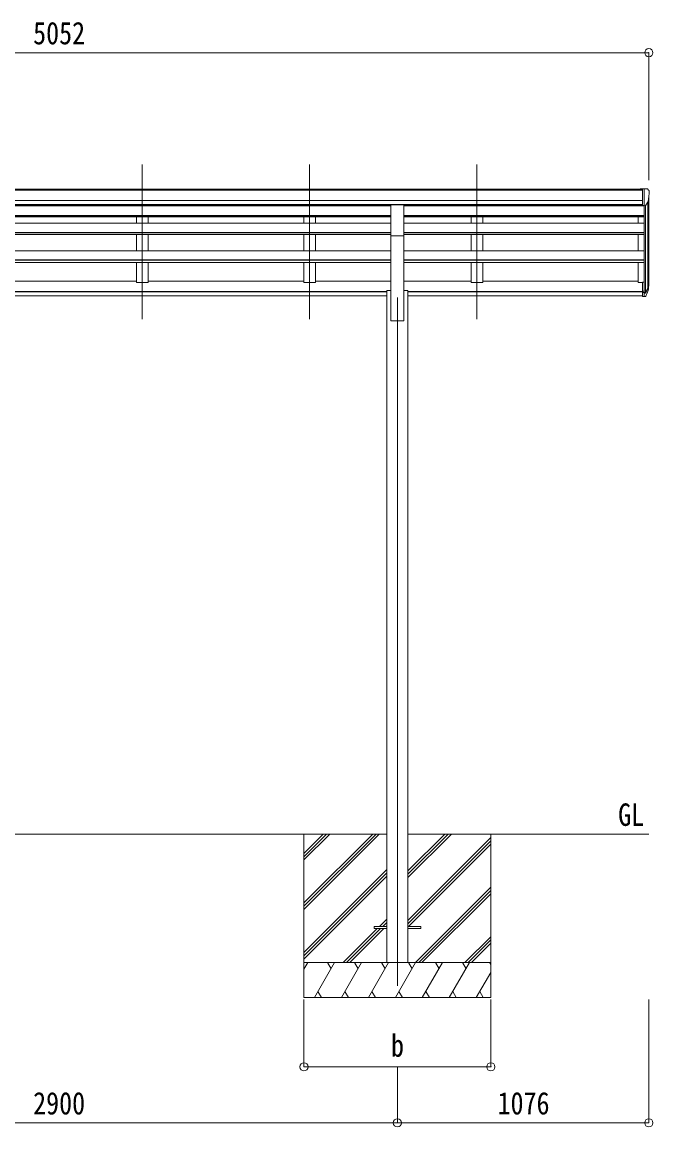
# Model space of a CAD drawing. Units: millimetres at full size. Extents: x -9783 to 33612, y -6828 to 11398.
# Drawn here: x 17386 to 20086, y -3952 to 781 of the extents above; entities that cross this region are included whole.
import ezdxf
from ezdxf.enums import TextEntityAlignment as Align

# ---------------------------------------------------------------- set-up
doc = ezdxf.new("R2010")
doc.units = ezdxf.units.MM
doc.header["$LTSCALE"] = 35
doc.header["$PDMODE"] = 32
doc.header["$PDSIZE"] = 35
for name, color, linetype, lineweight in [('0-0_0', 7, 'Continuous', 9), ('0-1_本体', 4, 'Continuous', 9), ('0-2_部品', 7, 'Continuous', 9), ('0-8_PARTS2', 6, 'Continuous', 9), ('0-A_寸法', 6, 'Continuous', 9)]:
    doc.layers.add(name, color=color, linetype=linetype, lineweight=lineweight)
doc.styles.add('ＭＳ ゴシック', font='')
doc.styles.get('ＭＳ ゴシック').set_extended_font_data('MS Gothic')

msp = doc.modelspace()

# ---------------------------------------------------------------- linework, layer by layer
at = {"layer": '0-0_0'}
for p, q in [((16138.16, -2698.21), (18947.76, -2698.21)), ((18592.96, -2698.21), (18592.96, -3398.21)), ((18592.96, -2992.38), (18887.14, -2698.21)), ((18592.96, -3006.52), (18901.28, -2698.21)), ((18592.96, -3020.67), (18915.42, -2698.21)), ((18592.96, -2808.54), (18703.29, -2698.21)), ((18592.96, -2794.39), (18689.15, -2698.21)), ((18592.96, -2780.25), (18675.01, -2698.21)), ((19038.16, -2698.21), (20068.96, -2698.21)), ((19038.16, -2883.84), (19223.79, -2698.21)), ((19038.16, -2869.69), (19209.65, -2698.21)), ((19038.16, -2855.55), (19195.51, -2698.21)), ((19038.16, -3067.68), (19392.96, -2712.89)), ((19038.16, -3081.82), (19392.96, -2727.03)), ((19040.42, -3093.71), (19392.96, -2741.17)), ((19392.96, -2698.21), (19392.96, -3398.21)), ((18592.96, -3204.51), (18947.76, -2849.72)), ((18592.96, -3218.66), (18947.76, -2863.86)), ((18592.96, -3232.8), (18947.76, -2878)), ((19069.77, -3248.21), (19392.96, -2925.02)), ((19083.91, -3248.21), (19392.96, -2939.16)), ((19098.05, -3248.21), (19392.96, -2953.3)), ((18915.9, -3093.71), (18947.76, -3061.85)), ((18930.04, -3093.71), (18947.76, -3075.99)), ((18761.4, -3248.21), (18906.9, -3102.71)), ((18775.54, -3248.21), (18921.04, -3102.71)), ((18789.68, -3248.21), (18935.18, -3102.71)), ((18944.18, -3093.71), (18947.76, -3090.13)), ((19281.9, -3248.21), (19392.96, -3137.15)), ((19296.04, -3248.21), (19392.96, -3151.29)), ((19310.18, -3248.21), (19392.96, -3165.43)), ((19392.96, -3248.21), (18592.96, -3248.21)), ((18592.96, -3275.71), (18608.84, -3248.21)), ((18637.7, -3398.21), (18724.31, -3248.21)), ((18709.31, -3274.19), (18694.31, -3248.2)), ((18753.17, -3398.2), (18839.78, -3248.21)), ((18824.78, -3274.19), (18809.77, -3248.21)), ((18868.64, -3398.21), (18955.25, -3248.21)), ((18940.25, -3274.19), (18925.25, -3248.21)), ((18984.11, -3398.21), (19070.72, -3248.21)), ((19055.72, -3274.19), (19040.72, -3248.2)), ((19099.58, -3398.21), (19186.19, -3248.21)), ((19171.19, -3274.19), (19156.19, -3248.21)), ((19215.05, -3398.21), (19301.66, -3248.21)), ((19271.66, -3248.21), (19286.66, -3274.19)), ((19387.13, -3248.21), (19392.96, -3258.31)), ((19330.52, -3398.21), (19392.96, -3290.07)), ((18592.96, -3398.21), (19392.96, -3398.21)), ((18652.7, -3372.23), (18667.7, -3398.21)), ((18768.17, -3372.23), (18783.17, -3398.2)), ((18883.64, -3372.22), (18898.64, -3398.21)), ((18999.11, -3372.23), (19014.11, -3398.21)), ((19114.58, -3372.23), (19129.58, -3398.21)), ((19230.05, -3372.23), (19245.05, -3398.21)), ((19345.52, -3372.23), (19360.52, -3398.21))]:
    msp.add_line(p, q, dxfattribs=at)
at = {"layer": '0-1_本体'}
for p, q in [((15043.46, 65.92), (20042.46, 65.92)), ((15043.46, 60.57), (20042.46, 60.57)), ((15043.46, 17.04), (20042.46, 17.03)), ((20064.67, 10.36), (20064.67, -359.35)), ((20068.96, -335.08), (20068.96, 29.16)), ((15043.46, -0.63), (20042.46, -0.63)), ((16120.46, -3.01), (18965.46, -3.01)), ((16120.46, -5.47), (18965.46, -5.47)), ((17875.96, -3.01), (17875.96, -5.47)), ((17925.96, -3.01), (17925.96, -5.47)), ((18591.96, -3.01), (18591.96, -5.47)), ((18641.96, -3.01), (18641.96, -5.47)), ((19020.46, -3.13), (20042.46, -3.13)), ((19020.46, -5.47), (20048.96, -5.47)), ((19307.96, -3.01), (19307.96, -5.47)), ((19357.96, -3.01), (19357.96, -5.47)), ((20048.96, -5.47), (20048.96, -332.91)), ((20054.96, -4.99), (20054.96, -377.35)), ((16120.46, -47.67), (18965.46, -47.67)), ((16120.46, -49.06), (18965.46, -49.06)), ((16120.46, -52.75), (18965.46, -52.75)), ((16120.46, -80), (18965.46, -80)), ((17875.96, -52.75), (17875.96, -80)), ((17925.96, -52.75), (17925.96, -80)), ((18591.96, -52.75), (18591.96, -80)), ((18641.96, -52.75), (18641.96, -80)), ((19020.46, -47.67), (20048.96, -47.67)), ((19020.46, -49.06), (20048.96, -49.06)), ((19020.46, -52.75), (20048.96, -52.75)), ((19020.46, -80), (20048.96, -80)), ((19307.96, -52.75), (19307.96, -80)), ((19357.96, -52.75), (19357.96, -80)), ((20023.96, -80), (20023.96, -52.75)), ((16120.46, -120.73), (18965.46, -120.73)), ((16120.46, -122.21), (18965.46, -122.21)), ((16120.46, -129.02), (18965.46, -129.02)), ((17875.96, -129.02), (17875.96, -198.51)), ((17925.96, -129.02), (17925.96, -198.51)), ((18591.96, -129.02), (18591.96, -198.51)), ((18641.96, -129.02), (18641.96, -198.51)), ((18965.46, -498.21), (18965.46, -134.26)), ((19020.46, -120.73), (20048.96, -120.73)), ((19020.46, -122.21), (20048.96, -122.21)), ((19020.46, -129.02), (20048.96, -129.02)), ((19020.46, -498.21), (19020.46, -134.26)), ((19307.96, -129.02), (19307.96, -198.51)), ((19357.96, -129.02), (19357.96, -198.51)), ((20023.96, -198.51), (20023.96, -129.02)), ((16120.46, -198.51), (18965.46, -198.51)), ((19020.46, -198.51), (20048.96, -198.51)), ((16120.46, -237.82), (18965.46, -237.82)), ((16120.46, -239.31), (18965.46, -239.31)), ((16120.46, -248.78), (18965.46, -248.78)), ((17875.96, -248.78), (17875.96, -333.74)), ((18591.96, -248.78), (18591.96, -333.74)), ((19020.46, -237.82), (20048.96, -237.82)), ((19020.46, -239.31), (20048.96, -239.31)), ((19020.46, -248.78), (20048.96, -248.78)), ((19307.96, -248.78), (19307.96, -333.74)), ((20023.96, -333.74), (20023.96, -248.78)), ((17209.96, -328.94), (17875.96, -328.94)), ((17925.96, -328.94), (18591.96, -328.94)), ((18641.96, -328.94), (18965.46, -328.94)), ((19020.46, -328.94), (19307.96, -328.94)), ((19357.96, -328.94), (20023.96, -328.94)), ((16137.96, -373.24), (18947.96, -373.24)), ((16137.96, -374.62), (18947.96, -374.62)), ((18947.96, -368.21), (18965.46, -368.21)), ((18947.96, -368.21), (18947.96, -3248.21)), ((19020.46, -368.21), (19037.96, -368.21)), ((19037.96, -368.21), (19037.96, -3248.21)), ((19037.96, -373.24), (20042.46, -373.24)), ((19037.96, -374.62), (20042.46, -374.62)), ((20042.46, -333.74), (20023.96, -333.74)), ((16137.96, -391.8), (18947.96, -391.8)), ((19037.96, -391.8), (20042.46, -391.8)), ((18965.46, -498.21), (19020.46, -498.21))]:
    msp.add_line(p, q, dxfattribs=at)
for points in [[(17925.96, -248.78), (17925.96, -333.74), (17875.96, -333.74)], [(18641.96, -248.78), (18641.96, -333.74), (18591.96, -333.74)], [(19357.96, -248.78), (19357.96, -333.74), (19307.96, -333.74)]]:
    msp.add_lwpolyline(points, dxfattribs=at)
at = {"layer": '0-2_部品'}
for p, q in [((20042.46, 67.52), (20032.46, 67.43)), ((20032.46, 65.92), (20032.46, 67.43)), ((20042.46, -4.47), (20042.46, 67.52)), ((20060.96, 67.52), (20042.46, 67.52)), ((20048.96, -5.47), (20048.96, 67.52)), ((20060.96, 67.52), (20063.29, 67.38)), ((20064.05, 66.95), (20068.12, 61.14)), ((20070.96, 58.15), (20070.96, 57.52)), ((20056.58, -3.65), (20065.86, 12.41)), ((18965.46, -2.35), (19020.46, -2.35)), ((18965.46, -134.42), (18965.46, -2.35)), ((19020.46, -134.42), (19020.46, -2.35)), ((20042.46, -4.47), (20048.96, -4.47)), ((20048.96, -5.47), (20054.17, -5.15)), ((18965.46, -134.42), (19020.46, -134.42)), ((20042.46, -332.91), (20042.46, -393.97)), ((20042.46, -332.91), (20048.96, -332.91)), ((20042.46, -371.22), (20048.96, -371.22)), ((20042.46, -376.62), (20048.96, -376.62)), ((20048.96, -332.91), (20048.96, -394.79)), ((20048.96, -377.62), (20054.09, -377.62)), ((20055.39, -376.87), (20065.15, -358.46)), ((20066.57, -358.95), (20056.4, -378.12)), ((20063.98, -375.81), (20056.4, -393.29)), ((20042.46, -393.97), (20048.96, -393.97)), ((20048.96, -379.62), (20053.8, -379.62)), ((20048.96, -394.79), (20053.8, -394.79))]:
    msp.add_line(p, q, dxfattribs=at)
at = {"layer": '0-2_部品', "color": 4}
for p, q in [((18893.16, -3093.71), (18893.16, -3102.71)), ((18947.96, -3093.71), (18893.16, -3093.71)), ((18947.96, -3102.71), (18893.16, -3102.71)), ((19092.76, -3093.71), (19037.96, -3093.71))]:
    msp.add_line(p, q, dxfattribs=at)
msp.add_lwpolyline([(19092.76, -3093.71), (19092.76, -3102.71), (19037.96, -3102.71)], dxfattribs=at)
at = {"layer": '0-2_部品'}
for centre, radius, start, end in [((20063.23, 66.38), 1, 35, 86.5), ((19868.96, 57.52), 202, 347.09739, 0), ((20067.96, 58.15), 3, 0, 87), ((20053.98, -2.15), 3, 273.5, 330), ((19981.01, -332.5), 88.05, 342.78929, 2.77608), ((19980.3, -336.78), 89.07, 345.58812, 5.50424), ((20053.8, -376.62), 3, 270, 330), ((20054.09, -376.12), 1.5, 270, 330), ((19935.74, -339.73), 133.22, 344.28698, 356.72013), ((20053.8, -391.79), 3, 270, 330)]:
    msp.add_arc(centre, radius, start, end, dxfattribs=at)
at = {"layer": '0-8_PARTS2', "color": 2}
for p, q in [((17900.96, -492), (17900.96, 170.52)), ((18616.96, -492), (18616.96, 170.52)), ((19332.96, -492), (19332.96, 170.52)), ((18992.96, -398.21), (18992.96, -3348.21))]:
    msp.add_line(p, q, dxfattribs=at)
at = {"layer": '0-A_寸法'}
for p, q in [((15016.96, 650.15), (20068.96, 650.15)), ((20068.96, 650.15), (20068.96, 104.53)), ((18592.96, -3694.59), (18592.96, -3405.62)), ((19392.96, -3694.59), (19392.96, -3405.62)), ((20068.96, -3934.57), (20068.96, -3405.62)), ((18592.96, -3694.59), (19392.96, -3694.59)), ((18992.96, -3934.57), (18992.96, -3694.59)), ((16092.96, -3934.57), (18992.96, -3934.57)), ((18992.96, -3934.57), (20068.96, -3934.57))]:
    msp.add_line(p, q, dxfattribs=at)
for p in [(20068.96, 650.15), (18592.96, -3694.59), (19392.96, -3694.59), (18992.96, -3934.57), (20068.96, -3934.57)]:
    msp.add_point(p, dxfattribs=at)

# ---------------------------------------------------------------- texts
at = {"layer": '0-0_0', "style": 'ＭＳ ゴシック', "width": 0.85}
msp.add_text('GL', height=96.22, dxfattribs=at).set_placement((19937.73, -2691.27), align=Align.BOTTOM_LEFT)
at = {"layer": '0-A_寸法', "color": 7, "style": 'ＭＳ ゴシック', "width": 0.85}
for s, p in [('5052', (17433.58, 657.15)), ('b', (18965.61, -3680.22)), ('2900', (17433.58, -3927.57)), ('1076', (19421.58, -3927.57))]:
    msp.add_text(s, height=96.22, dxfattribs=at).set_placement(p, align=Align.BOTTOM_LEFT)

doc.saveas('drawing.dxf')
